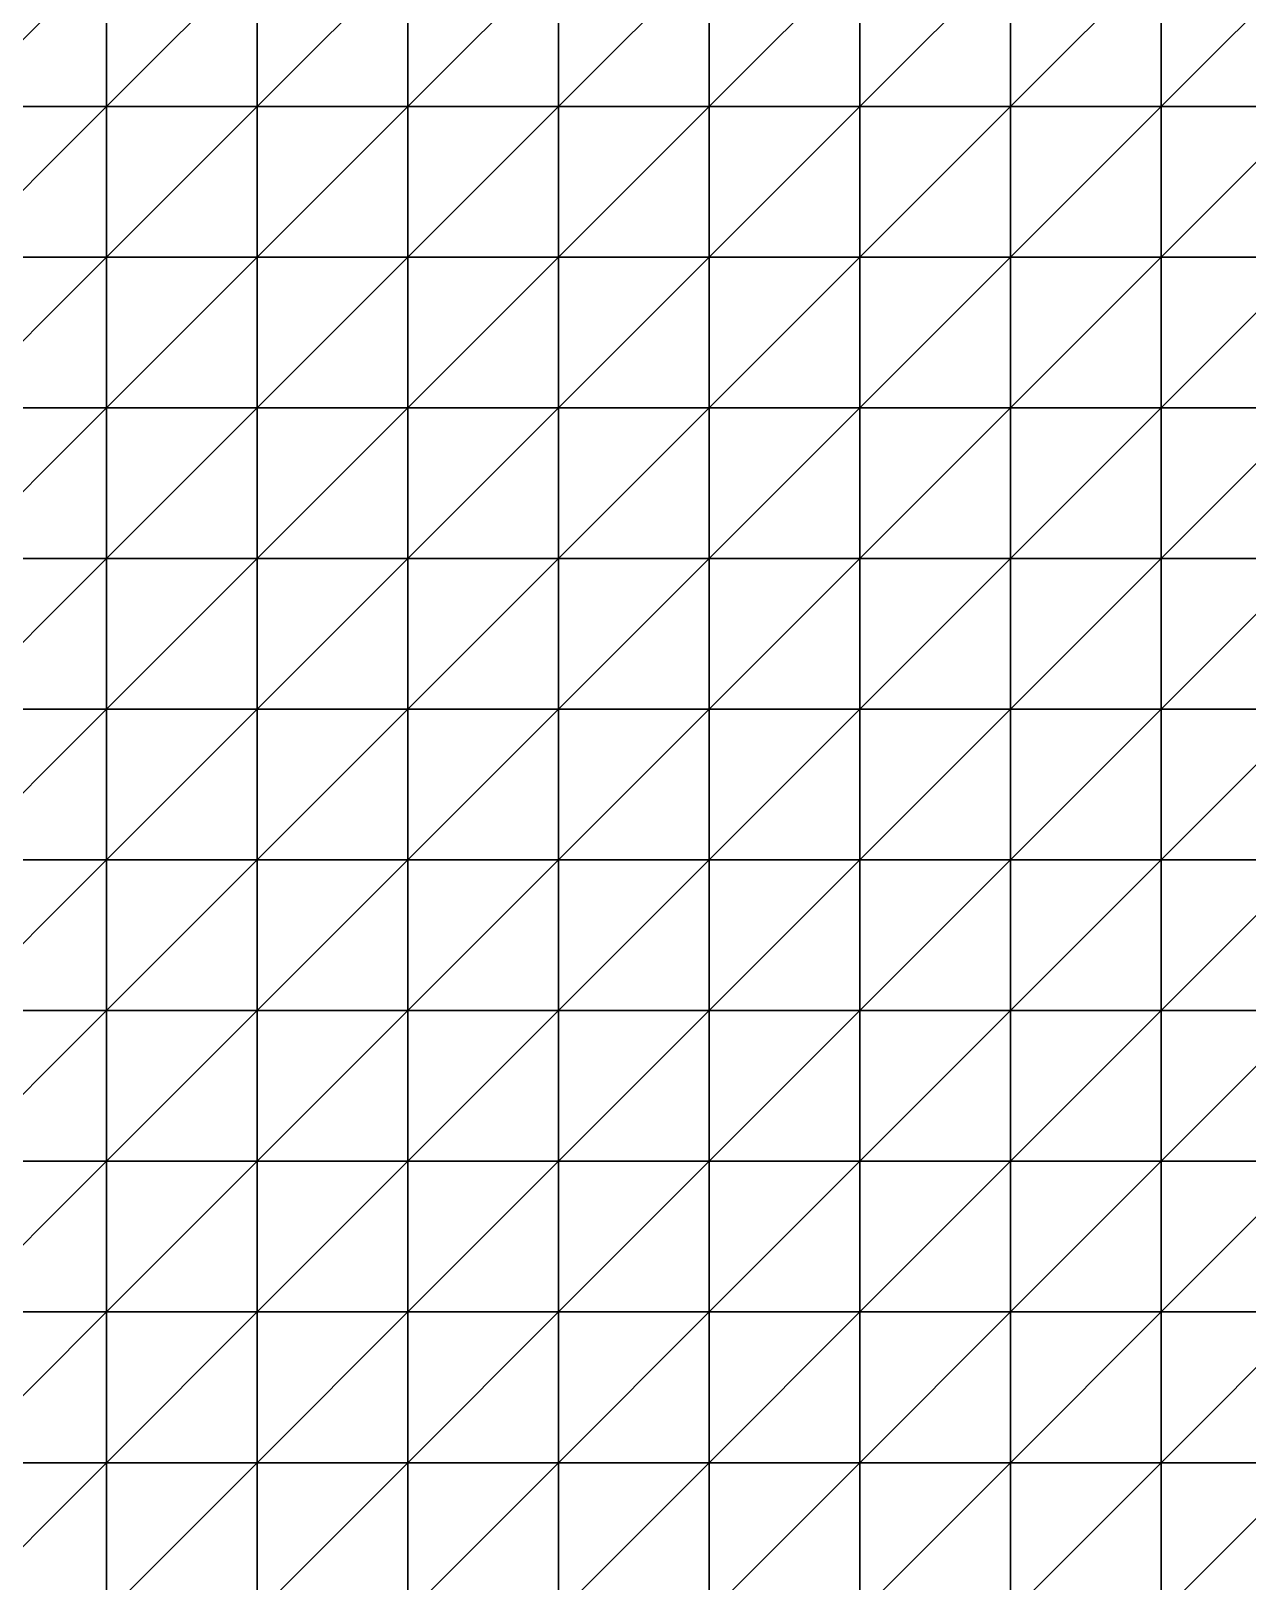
# Model space of a CAD drawing. Extents: x 292020 to 295740, y 4557680 to 4560040.
# Drawn here: x 294390 to 294551.5, y 4559264.2 to 4559470 of the extents above; entities that cross this region are included whole.
import ezdxf

# ---------------------------------------------------------------- set-up
doc = ezdxf.new("R2010")
doc.units = 0
doc.layers.add('RUN201_4_-_RUN201_NODOMAIN5_20X', color=7, linetype='CONTINUOUS')

msp = doc.modelspace()

# ---------------------------------------------------------------- linework, layer by layer
at = {"layer": 'RUN201_4_-_RUN201_NODOMAIN5_20X'}
for points in [[(294380, 4559480, 1800), (294380, 4559460, 1800), (294400, 4559480, 1800)], [(294400, 4559480, 1800), (294380, 4559460, 1800), (294400, 4559460, 1800)], [(294400, 4559480, 1900), (294380, 4559460, 1900), (294380, 4559480, 1900)], [(294400, 4559460, 1900), (294380, 4559460, 1900), (294400, 4559480, 1900)], [(294400, 4559480, 1800), (294400, 4559460, 1800), (294420, 4559480, 1800)], [(294420, 4559480, 1800), (294400, 4559460, 1800), (294420, 4559460, 1800)], [(294420, 4559480, 1900), (294400, 4559460, 1900), (294400, 4559480, 1900)], [(294420, 4559460, 1900), (294400, 4559460, 1900), (294420, 4559480, 1900)], [(294420, 4559480, 1800), (294420, 4559460, 1800), (294440, 4559480, 1800)], [(294440, 4559480, 1800), (294420, 4559460, 1800), (294440, 4559460, 1800)], [(294440, 4559480, 1900), (294420, 4559460, 1900), (294420, 4559480, 1900)], [(294440, 4559460, 1900), (294420, 4559460, 1900), (294440, 4559480, 1900)], [(294440, 4559480, 1800), (294440, 4559460, 1800), (294460, 4559480, 1800)], [(294460, 4559480, 1800), (294440, 4559460, 1800), (294460, 4559460, 1800)], [(294460, 4559480, 1900), (294440, 4559460, 1900), (294440, 4559480, 1900)], [(294460, 4559460, 1900), (294440, 4559460, 1900), (294460, 4559480, 1900)], [(294460, 4559480, 1780), (294460, 4559460, 1780), (294480, 4559480, 1780)], [(294480, 4559480, 1780), (294460, 4559460, 1780), (294480, 4559460, 1780)], [(294460, 4559480, 1780), (294460, 4559460, 1800), (294460, 4559460, 1780)], [(294460, 4559480, 1800), (294460, 4559460, 1800), (294460, 4559480, 1780)], [(294480, 4559480, 1900), (294460, 4559460, 1900), (294460, 4559480, 1900)], [(294480, 4559460, 1900), (294460, 4559460, 1900), (294480, 4559480, 1900)], [(294480, 4559480, 1780), (294480, 4559460, 1780), (294500, 4559480, 1780)], [(294500, 4559480, 1780), (294480, 4559460, 1780), (294500, 4559460, 1780)], [(294500, 4559480, 1900), (294480, 4559460, 1900), (294480, 4559480, 1900)], [(294500, 4559460, 1900), (294480, 4559460, 1900), (294500, 4559480, 1900)], [(294500, 4559480, 1780), (294500, 4559460, 1780), (294520, 4559480, 1780)], [(294520, 4559480, 1780), (294500, 4559460, 1780), (294520, 4559460, 1780)], [(294520, 4559480, 1900), (294500, 4559460, 1900), (294500, 4559480, 1900)], [(294520, 4559460, 1900), (294500, 4559460, 1900), (294520, 4559480, 1900)], [(294520, 4559460, 1780), (294520, 4559460, 1800), (294520, 4559480, 1780)], [(294520, 4559480, 1780), (294520, 4559460, 1800), (294520, 4559480, 1800)], [(294520, 4559480, 1800), (294520, 4559460, 1800), (294540, 4559480, 1800)], [(294540, 4559480, 1800), (294520, 4559460, 1800), (294540, 4559460, 1800)], [(294540, 4559480, 1900), (294520, 4559460, 1900), (294520, 4559480, 1900)], [(294540, 4559460, 1900), (294520, 4559460, 1900), (294540, 4559480, 1900)], [(294540, 4559480, 1800), (294540, 4559460, 1800), (294560, 4559480, 1800)], [(294560, 4559480, 1800), (294540, 4559460, 1800), (294560, 4559460, 1800)], [(294560, 4559480, 1900), (294540, 4559460, 1900), (294540, 4559480, 1900)], [(294560, 4559460, 1900), (294540, 4559460, 1900), (294560, 4559480, 1900)], [(294380, 4559460, 1800), (294380, 4559460, 1820), (294400, 4559460, 1800)], [(294400, 4559460, 1800), (294380, 4559460, 1820), (294400, 4559460, 1820)], [(294380, 4559460, 1820), (294380, 4559440, 1820), (294400, 4559460, 1820)], [(294400, 4559460, 1820), (294380, 4559440, 1820), (294400, 4559440, 1820)], [(294400, 4559460, 1900), (294380, 4559440, 1900), (294380, 4559460, 1900)], [(294400, 4559440, 1900), (294380, 4559440, 1900), (294400, 4559460, 1900)], [(294400, 4559460, 1800), (294400, 4559460, 1820), (294420, 4559460, 1800)], [(294420, 4559460, 1800), (294400, 4559460, 1820), (294420, 4559460, 1820)], [(294400, 4559460, 1820), (294400, 4559440, 1820), (294420, 4559460, 1820)], [(294420, 4559460, 1820), (294400, 4559440, 1820), (294420, 4559440, 1820)], [(294420, 4559460, 1900), (294400, 4559440, 1900), (294400, 4559460, 1900)], [(294420, 4559440, 1900), (294400, 4559440, 1900), (294420, 4559460, 1900)], [(294420, 4559460, 1800), (294420, 4559440, 1800), (294440, 4559460, 1800)], [(294440, 4559460, 1800), (294420, 4559440, 1800), (294440, 4559440, 1800)], [(294420, 4559460, 1800), (294420, 4559440, 1820), (294420, 4559440, 1800)], [(294420, 4559460, 1820), (294420, 4559440, 1820), (294420, 4559460, 1800)], [(294440, 4559460, 1900), (294420, 4559440, 1900), (294420, 4559460, 1900)], [(294440, 4559440, 1900), (294420, 4559440, 1900), (294440, 4559460, 1900)], [(294440, 4559460, 1800), (294440, 4559440, 1800), (294460, 4559460, 1800)], [(294460, 4559460, 1800), (294440, 4559440, 1800), (294460, 4559440, 1800)], [(294460, 4559460, 1900), (294440, 4559440, 1900), (294440, 4559460, 1900)], [(294460, 4559440, 1900), (294440, 4559440, 1900), (294460, 4559460, 1900)], [(294460, 4559460, 1780), (294460, 4559460, 1800), (294480, 4559460, 1780)], [(294480, 4559460, 1780), (294460, 4559460, 1800), (294480, 4559460, 1800)], [(294460, 4559460, 1800), (294460, 4559440, 1800), (294480, 4559460, 1800)], [(294480, 4559460, 1800), (294460, 4559440, 1800), (294480, 4559440, 1800)], [(294480, 4559460, 1900), (294460, 4559440, 1900), (294460, 4559460, 1900)], [(294480, 4559440, 1900), (294460, 4559440, 1900), (294480, 4559460, 1900)], [(294480, 4559460, 1780), (294480, 4559460, 1800), (294500, 4559460, 1780)], [(294500, 4559460, 1780), (294480, 4559460, 1800), (294500, 4559460, 1800)], [(294480, 4559460, 1800), (294480, 4559440, 1800), (294500, 4559460, 1800)], [(294500, 4559460, 1800), (294480, 4559440, 1800), (294500, 4559440, 1800)], [(294500, 4559460, 1900), (294480, 4559440, 1900), (294480, 4559460, 1900)], [(294500, 4559440, 1900), (294480, 4559440, 1900), (294500, 4559460, 1900)], [(294500, 4559460, 1780), (294500, 4559460, 1800), (294520, 4559460, 1780)], [(294520, 4559460, 1780), (294500, 4559460, 1800), (294520, 4559460, 1800)], [(294500, 4559460, 1800), (294500, 4559440, 1800), (294520, 4559460, 1800)], [(294520, 4559460, 1800), (294500, 4559440, 1800), (294520, 4559440, 1800)], [(294520, 4559460, 1900), (294500, 4559440, 1900), (294500, 4559460, 1900)], [(294520, 4559440, 1900), (294500, 4559440, 1900), (294520, 4559460, 1900)], [(294520, 4559460, 1800), (294520, 4559440, 1800), (294540, 4559460, 1800)], [(294540, 4559460, 1800), (294520, 4559440, 1800), (294540, 4559440, 1800)], [(294540, 4559460, 1900), (294520, 4559440, 1900), (294520, 4559460, 1900)], [(294540, 4559440, 1900), (294520, 4559440, 1900), (294540, 4559460, 1900)], [(294540, 4559460, 1800), (294540, 4559440, 1800), (294560, 4559460, 1800)], [(294560, 4559460, 1800), (294540, 4559440, 1800), (294560, 4559440, 1800)], [(294560, 4559460, 1900), (294540, 4559440, 1900), (294540, 4559460, 1900)], [(294560, 4559440, 1900), (294540, 4559440, 1900), (294560, 4559460, 1900)], [(294380, 4559440, 1820), (294380, 4559420, 1820), (294400, 4559440, 1820)], [(294400, 4559440, 1820), (294380, 4559420, 1820), (294400, 4559420, 1820)], [(294400, 4559440, 1900), (294380, 4559420, 1900), (294380, 4559440, 1900)], [(294400, 4559420, 1900), (294380, 4559420, 1900), (294400, 4559440, 1900)], [(294400, 4559440, 1820), (294400, 4559420, 1820), (294420, 4559440, 1820)], [(294420, 4559440, 1820), (294400, 4559420, 1820), (294420, 4559420, 1820)], [(294420, 4559440, 1900), (294400, 4559420, 1900), (294400, 4559440, 1900)], [(294420, 4559420, 1900), (294400, 4559420, 1900), (294420, 4559440, 1900)], [(294420, 4559440, 1800), (294420, 4559420, 1800), (294440, 4559440, 1800)], [(294440, 4559440, 1800), (294420, 4559420, 1800), (294440, 4559420, 1800)], [(294420, 4559440, 1800), (294420, 4559420, 1820), (294420, 4559420, 1800)], [(294420, 4559440, 1820), (294420, 4559420, 1820), (294420, 4559440, 1800)], [(294440, 4559440, 1900), (294420, 4559420, 1900), (294420, 4559440, 1900)], [(294440, 4559420, 1900), (294420, 4559420, 1900), (294440, 4559440, 1900)], [(294440, 4559440, 1800), (294440, 4559420, 1800), (294460, 4559440, 1800)], [(294460, 4559440, 1800), (294440, 4559420, 1800), (294460, 4559420, 1800)], [(294460, 4559440, 1900), (294440, 4559420, 1900), (294440, 4559440, 1900)], [(294460, 4559420, 1900), (294440, 4559420, 1900), (294460, 4559440, 1900)], [(294460, 4559440, 1800), (294460, 4559420, 1800), (294480, 4559440, 1800)], [(294480, 4559440, 1800), (294460, 4559420, 1800), (294480, 4559420, 1800)], [(294480, 4559440, 1900), (294460, 4559420, 1900), (294460, 4559440, 1900)], [(294480, 4559420, 1900), (294460, 4559420, 1900), (294480, 4559440, 1900)], [(294480, 4559440, 1800), (294480, 4559420, 1800), (294500, 4559440, 1800)], [(294500, 4559440, 1800), (294480, 4559420, 1800), (294500, 4559420, 1800)], [(294500, 4559440, 1920), (294480, 4559420, 1920), (294480, 4559440, 1920)], [(294500, 4559420, 1920), (294480, 4559420, 1920), (294500, 4559440, 1920)], [(294500, 4559440, 1900), (294480, 4559440, 1920), (294480, 4559440, 1900)], [(294500, 4559440, 1920), (294480, 4559440, 1920), (294500, 4559440, 1900)], [(294480, 4559440, 1900), (294480, 4559420, 1920), (294480, 4559420, 1900)], [(294480, 4559440, 1920), (294480, 4559420, 1920), (294480, 4559440, 1900)], [(294500, 4559440, 1800), (294500, 4559420, 1800), (294520, 4559440, 1800)], [(294520, 4559440, 1800), (294500, 4559420, 1800), (294520, 4559420, 1800)], [(294520, 4559440, 1920), (294500, 4559420, 1920), (294500, 4559440, 1920)], [(294520, 4559420, 1920), (294500, 4559420, 1920), (294520, 4559440, 1920)], [(294520, 4559440, 1900), (294500, 4559440, 1920), (294500, 4559440, 1900)], [(294520, 4559440, 1920), (294500, 4559440, 1920), (294520, 4559440, 1900)], [(294520, 4559440, 1800), (294520, 4559420, 1800), (294540, 4559440, 1800)], [(294540, 4559440, 1800), (294520, 4559420, 1800), (294540, 4559420, 1800)], [(294540, 4559440, 1920), (294520, 4559420, 1920), (294520, 4559440, 1920)], [(294540, 4559420, 1920), (294520, 4559420, 1920), (294540, 4559440, 1920)], [(294540, 4559440, 1900), (294520, 4559440, 1920), (294520, 4559440, 1900)], [(294540, 4559440, 1920), (294520, 4559440, 1920), (294540, 4559440, 1900)], [(294540, 4559440, 1800), (294540, 4559420, 1800), (294560, 4559440, 1800)], [(294560, 4559440, 1800), (294540, 4559420, 1800), (294560, 4559420, 1800)], [(294560, 4559440, 1920), (294540, 4559420, 1920), (294540, 4559440, 1920)], [(294560, 4559420, 1920), (294540, 4559420, 1920), (294560, 4559440, 1920)], [(294560, 4559440, 1900), (294540, 4559440, 1920), (294540, 4559440, 1900)], [(294560, 4559440, 1920), (294540, 4559440, 1920), (294560, 4559440, 1900)], [(294380, 4559420, 1820), (294380, 4559400, 1820), (294400, 4559420, 1820)], [(294400, 4559420, 1820), (294380, 4559400, 1820), (294400, 4559400, 1820)], [(294400, 4559420, 1900), (294380, 4559400, 1900), (294380, 4559420, 1900)], [(294400, 4559400, 1900), (294380, 4559400, 1900), (294400, 4559420, 1900)], [(294400, 4559420, 1820), (294400, 4559400, 1820), (294420, 4559420, 1820)], [(294420, 4559420, 1820), (294400, 4559400, 1820), (294420, 4559400, 1820)], [(294420, 4559420, 1900), (294400, 4559400, 1900), (294400, 4559420, 1900)], [(294420, 4559400, 1900), (294400, 4559400, 1900), (294420, 4559420, 1900)], [(294420, 4559420, 1800), (294420, 4559420, 1820), (294440, 4559420, 1800)], [(294440, 4559420, 1800), (294420, 4559420, 1820), (294440, 4559420, 1820)], [(294420, 4559420, 1820), (294420, 4559400, 1820), (294440, 4559420, 1820)], [(294440, 4559420, 1820), (294420, 4559400, 1820), (294440, 4559400, 1820)], [(294440, 4559420, 1900), (294420, 4559400, 1900), (294420, 4559420, 1900)], [(294440, 4559400, 1900), (294420, 4559400, 1900), (294440, 4559420, 1900)], [(294440, 4559420, 1800), (294440, 4559420, 1820), (294460, 4559420, 1800)], [(294460, 4559420, 1800), (294440, 4559420, 1820), (294460, 4559420, 1820)], [(294440, 4559420, 1820), (294440, 4559400, 1820), (294460, 4559420, 1820)], [(294460, 4559420, 1820), (294440, 4559400, 1820), (294460, 4559400, 1820)], [(294460, 4559420, 1900), (294440, 4559400, 1900), (294440, 4559420, 1900)], [(294460, 4559400, 1900), (294440, 4559400, 1900), (294460, 4559420, 1900)], [(294460, 4559420, 1800), (294460, 4559420, 1820), (294480, 4559420, 1800)], [(294480, 4559420, 1800), (294460, 4559420, 1820), (294480, 4559420, 1820)], [(294460, 4559420, 1820), (294460, 4559400, 1820), (294480, 4559420, 1820)], [(294480, 4559420, 1820), (294460, 4559400, 1820), (294480, 4559400, 1820)], [(294480, 4559420, 1920), (294460, 4559400, 1920), (294460, 4559420, 1920)], [(294480, 4559400, 1920), (294460, 4559400, 1920), (294480, 4559420, 1920)], [(294480, 4559420, 1900), (294460, 4559420, 1920), (294460, 4559420, 1900)], [(294480, 4559420, 1920), (294460, 4559420, 1920), (294480, 4559420, 1900)], [(294460, 4559420, 1900), (294460, 4559400, 1920), (294460, 4559400, 1900)], [(294460, 4559420, 1920), (294460, 4559400, 1920), (294460, 4559420, 1900)], [(294480, 4559420, 1800), (294480, 4559420, 1820), (294500, 4559420, 1800)], [(294500, 4559420, 1800), (294480, 4559420, 1820), (294500, 4559420, 1820)], [(294480, 4559420, 1820), (294480, 4559400, 1820), (294500, 4559420, 1820)], [(294500, 4559420, 1820), (294480, 4559400, 1820), (294500, 4559400, 1820)], [(294500, 4559420, 1920), (294480, 4559400, 1920), (294480, 4559420, 1920)], [(294500, 4559400, 1920), (294480, 4559400, 1920), (294500, 4559420, 1920)], [(294500, 4559420, 1800), (294500, 4559420, 1820), (294520, 4559420, 1800)], [(294520, 4559420, 1800), (294500, 4559420, 1820), (294520, 4559420, 1820)], [(294500, 4559420, 1820), (294500, 4559400, 1820), (294520, 4559420, 1820)], [(294520, 4559420, 1820), (294500, 4559400, 1820), (294520, 4559400, 1820)], [(294520, 4559420, 1920), (294500, 4559400, 1920), (294500, 4559420, 1920)], [(294520, 4559400, 1920), (294500, 4559400, 1920), (294520, 4559420, 1920)], [(294520, 4559420, 1800), (294520, 4559420, 1820), (294540, 4559420, 1800)], [(294540, 4559420, 1800), (294520, 4559420, 1820), (294540, 4559420, 1820)], [(294520, 4559420, 1820), (294520, 4559400, 1820), (294540, 4559420, 1820)], [(294540, 4559420, 1820), (294520, 4559400, 1820), (294540, 4559400, 1820)], [(294540, 4559420, 1920), (294520, 4559400, 1920), (294520, 4559420, 1920)], [(294540, 4559400, 1920), (294520, 4559400, 1920), (294540, 4559420, 1920)], [(294540, 4559420, 1800), (294540, 4559420, 1820), (294560, 4559420, 1800)], [(294560, 4559420, 1800), (294540, 4559420, 1820), (294560, 4559420, 1820)], [(294540, 4559420, 1820), (294540, 4559400, 1820), (294560, 4559420, 1820)], [(294560, 4559420, 1820), (294540, 4559400, 1820), (294560, 4559400, 1820)], [(294560, 4559420, 1920), (294540, 4559400, 1920), (294540, 4559420, 1920)], [(294560, 4559400, 1920), (294540, 4559400, 1920), (294560, 4559420, 1920)], [(294380, 4559400, 1820), (294380, 4559380, 1820), (294400, 4559400, 1820)], [(294400, 4559400, 1820), (294380, 4559380, 1820), (294400, 4559380, 1820)], [(294400, 4559400, 1900), (294380, 4559380, 1900), (294380, 4559400, 1900)], [(294400, 4559380, 1900), (294380, 4559380, 1900), (294400, 4559400, 1900)], [(294400, 4559400, 1820), (294400, 4559380, 1820), (294420, 4559400, 1820)], [(294420, 4559400, 1820), (294400, 4559380, 1820), (294420, 4559380, 1820)], [(294420, 4559400, 1900), (294400, 4559380, 1900), (294400, 4559400, 1900)], [(294420, 4559380, 1900), (294400, 4559380, 1900), (294420, 4559400, 1900)], [(294420, 4559400, 1820), (294420, 4559380, 1820), (294440, 4559400, 1820)], [(294440, 4559400, 1820), (294420, 4559380, 1820), (294440, 4559380, 1820)], [(294440, 4559400, 1900), (294420, 4559380, 1900), (294420, 4559400, 1900)], [(294440, 4559380, 1900), (294420, 4559380, 1900), (294440, 4559400, 1900)], [(294440, 4559400, 1820), (294440, 4559380, 1820), (294460, 4559400, 1820)], [(294460, 4559400, 1820), (294440, 4559380, 1820), (294460, 4559380, 1820)], [(294460, 4559400, 1920), (294440, 4559380, 1920), (294440, 4559400, 1920)], [(294460, 4559380, 1920), (294440, 4559380, 1920), (294460, 4559400, 1920)], [(294460, 4559400, 1900), (294440, 4559400, 1920), (294440, 4559400, 1900)], [(294460, 4559400, 1920), (294440, 4559400, 1920), (294460, 4559400, 1900)], [(294440, 4559400, 1900), (294440, 4559380, 1920), (294440, 4559380, 1900)], [(294440, 4559400, 1920), (294440, 4559380, 1920), (294440, 4559400, 1900)], [(294460, 4559400, 1820), (294460, 4559380, 1820), (294480, 4559400, 1820)], [(294480, 4559400, 1820), (294460, 4559380, 1820), (294480, 4559380, 1820)], [(294480, 4559400, 1920), (294460, 4559380, 1920), (294460, 4559400, 1920)], [(294480, 4559380, 1920), (294460, 4559380, 1920), (294480, 4559400, 1920)], [(294480, 4559400, 1820), (294480, 4559380, 1820), (294500, 4559400, 1820)], [(294500, 4559400, 1820), (294480, 4559380, 1820), (294500, 4559380, 1820)], [(294500, 4559400, 1920), (294480, 4559380, 1920), (294480, 4559400, 1920)], [(294500, 4559380, 1920), (294480, 4559380, 1920), (294500, 4559400, 1920)], [(294500, 4559400, 1820), (294500, 4559380, 1820), (294520, 4559400, 1820)], [(294520, 4559400, 1820), (294500, 4559380, 1820), (294520, 4559380, 1820)], [(294520, 4559400, 1920), (294500, 4559380, 1920), (294500, 4559400, 1920)], [(294520, 4559380, 1920), (294500, 4559380, 1920), (294520, 4559400, 1920)], [(294520, 4559400, 1820), (294520, 4559380, 1820), (294540, 4559400, 1820)], [(294540, 4559400, 1820), (294520, 4559380, 1820), (294540, 4559380, 1820)], [(294540, 4559400, 1920), (294520, 4559380, 1920), (294520, 4559400, 1920)], [(294540, 4559380, 1920), (294520, 4559380, 1920), (294540, 4559400, 1920)], [(294540, 4559400, 1820), (294540, 4559380, 1820), (294560, 4559400, 1820)], [(294560, 4559400, 1820), (294540, 4559380, 1820), (294560, 4559380, 1820)], [(294560, 4559400, 1920), (294540, 4559380, 1920), (294540, 4559400, 1920)], [(294560, 4559380, 1920), (294540, 4559380, 1920), (294560, 4559400, 1920)], [(294380, 4559380, 1820), (294380, 4559360, 1820), (294400, 4559380, 1820)], [(294400, 4559380, 1820), (294380, 4559360, 1820), (294400, 4559360, 1820)], [(294400, 4559380, 1900), (294380, 4559360, 1900), (294380, 4559380, 1900)], [(294400, 4559360, 1900), (294380, 4559360, 1900), (294400, 4559380, 1900)], [(294400, 4559380, 1820), (294400, 4559360, 1820), (294420, 4559380, 1820)], [(294420, 4559380, 1820), (294400, 4559360, 1820), (294420, 4559360, 1820)], [(294420, 4559380, 1900), (294400, 4559360, 1900), (294400, 4559380, 1900)], [(294420, 4559360, 1900), (294400, 4559360, 1900), (294420, 4559380, 1900)], [(294420, 4559380, 1820), (294420, 4559360, 1820), (294440, 4559380, 1820)], [(294440, 4559380, 1820), (294420, 4559360, 1820), (294440, 4559360, 1820)], [(294440, 4559380, 1900), (294420, 4559360, 1900), (294420, 4559380, 1900)], [(294440, 4559360, 1900), (294420, 4559360, 1900), (294440, 4559380, 1900)], [(294440, 4559380, 1820), (294440, 4559360, 1820), (294460, 4559380, 1820)], [(294460, 4559380, 1820), (294440, 4559360, 1820), (294460, 4559360, 1820)], [(294460, 4559380, 1920), (294440, 4559360, 1920), (294440, 4559380, 1920)], [(294460, 4559360, 1920), (294440, 4559360, 1920), (294460, 4559380, 1920)], [(294440, 4559380, 1900), (294440, 4559360, 1920), (294440, 4559360, 1900)], [(294440, 4559380, 1920), (294440, 4559360, 1920), (294440, 4559380, 1900)], [(294460, 4559380, 1820), (294460, 4559360, 1820), (294480, 4559380, 1820)], [(294480, 4559380, 1820), (294460, 4559360, 1820), (294480, 4559360, 1820)], [(294480, 4559380, 1920), (294460, 4559360, 1920), (294460, 4559380, 1920)], [(294480, 4559360, 1920), (294460, 4559360, 1920), (294480, 4559380, 1920)], [(294480, 4559380, 1820), (294480, 4559360, 1820), (294500, 4559380, 1820)], [(294500, 4559380, 1820), (294480, 4559360, 1820), (294500, 4559360, 1820)], [(294500, 4559380, 1920), (294480, 4559360, 1920), (294480, 4559380, 1920)], [(294500, 4559360, 1920), (294480, 4559360, 1920), (294500, 4559380, 1920)], [(294500, 4559380, 1820), (294500, 4559360, 1820), (294520, 4559380, 1820)], [(294520, 4559380, 1820), (294500, 4559360, 1820), (294520, 4559360, 1820)], [(294520, 4559380, 1920), (294500, 4559360, 1920), (294500, 4559380, 1920)], [(294520, 4559360, 1920), (294500, 4559360, 1920), (294520, 4559380, 1920)], [(294520, 4559380, 1820), (294520, 4559360, 1820), (294540, 4559380, 1820)], [(294540, 4559380, 1820), (294520, 4559360, 1820), (294540, 4559360, 1820)], [(294540, 4559380, 1940), (294520, 4559360, 1940), (294520, 4559380, 1940)], [(294540, 4559360, 1940), (294520, 4559360, 1940), (294540, 4559380, 1940)], [(294540, 4559380, 1920), (294520, 4559380, 1940), (294520, 4559380, 1920)], [(294540, 4559380, 1940), (294520, 4559380, 1940), (294540, 4559380, 1920)], [(294520, 4559380, 1920), (294520, 4559360, 1940), (294520, 4559360, 1920)], [(294520, 4559380, 1940), (294520, 4559360, 1940), (294520, 4559380, 1920)], [(294540, 4559380, 1820), (294540, 4559360, 1820), (294560, 4559380, 1820)], [(294560, 4559380, 1820), (294540, 4559360, 1820), (294560, 4559360, 1820)], [(294560, 4559380, 1940), (294540, 4559360, 1940), (294540, 4559380, 1940)], [(294560, 4559360, 1940), (294540, 4559360, 1940), (294560, 4559380, 1940)], [(294560, 4559380, 1920), (294540, 4559380, 1940), (294540, 4559380, 1920)], [(294560, 4559380, 1940), (294540, 4559380, 1940), (294560, 4559380, 1920)], [(294380, 4559360, 1820), (294380, 4559340, 1820), (294400, 4559360, 1820)], [(294400, 4559360, 1820), (294380, 4559340, 1820), (294400, 4559340, 1820)], [(294400, 4559360, 1900), (294380, 4559340, 1900), (294380, 4559360, 1900)], [(294400, 4559340, 1900), (294380, 4559340, 1900), (294400, 4559360, 1900)], [(294400, 4559340, 1820), (294400, 4559340, 1840), (294400, 4559360, 1820)], [(294400, 4559360, 1820), (294400, 4559340, 1840), (294400, 4559360, 1840)], [(294400, 4559360, 1820), (294400, 4559360, 1840), (294420, 4559360, 1820)], [(294420, 4559360, 1820), (294400, 4559360, 1840), (294420, 4559360, 1840)], [(294400, 4559360, 1840), (294400, 4559340, 1840), (294420, 4559360, 1840)], [(294420, 4559360, 1840), (294400, 4559340, 1840), (294420, 4559340, 1840)], [(294420, 4559360, 1900), (294400, 4559340, 1900), (294400, 4559360, 1900)], [(294420, 4559340, 1900), (294400, 4559340, 1900), (294420, 4559360, 1900)], [(294420, 4559360, 1820), (294420, 4559360, 1840), (294440, 4559360, 1820)], [(294440, 4559360, 1820), (294420, 4559360, 1840), (294440, 4559360, 1840)], [(294420, 4559360, 1840), (294420, 4559340, 1840), (294440, 4559360, 1840)], [(294440, 4559360, 1840), (294420, 4559340, 1840), (294440, 4559340, 1840)], [(294440, 4559360, 1900), (294420, 4559340, 1900), (294420, 4559360, 1900)], [(294440, 4559340, 1900), (294420, 4559340, 1900), (294440, 4559360, 1900)], [(294440, 4559360, 1820), (294440, 4559360, 1840), (294460, 4559360, 1820)], [(294460, 4559360, 1820), (294440, 4559360, 1840), (294460, 4559360, 1840)], [(294440, 4559360, 1840), (294440, 4559340, 1840), (294460, 4559360, 1840)], [(294460, 4559360, 1840), (294440, 4559340, 1840), (294460, 4559340, 1840)], [(294460, 4559360, 1920), (294440, 4559340, 1920), (294440, 4559360, 1920)], [(294460, 4559340, 1920), (294440, 4559340, 1920), (294460, 4559360, 1920)], [(294440, 4559360, 1900), (294440, 4559340, 1920), (294440, 4559340, 1900)], [(294440, 4559360, 1920), (294440, 4559340, 1920), (294440, 4559360, 1900)], [(294460, 4559360, 1820), (294460, 4559360, 1840), (294480, 4559360, 1820)], [(294480, 4559360, 1820), (294460, 4559360, 1840), (294480, 4559360, 1840)], [(294460, 4559360, 1840), (294460, 4559340, 1840), (294480, 4559360, 1840)], [(294480, 4559360, 1840), (294460, 4559340, 1840), (294480, 4559340, 1840)], [(294480, 4559360, 1920), (294460, 4559340, 1920), (294460, 4559360, 1920)], [(294480, 4559340, 1920), (294460, 4559340, 1920), (294480, 4559360, 1920)], [(294480, 4559360, 1820), (294480, 4559360, 1840), (294500, 4559360, 1820)], [(294500, 4559360, 1820), (294480, 4559360, 1840), (294500, 4559360, 1840)], [(294480, 4559360, 1840), (294480, 4559340, 1840), (294500, 4559360, 1840)], [(294500, 4559360, 1840), (294480, 4559340, 1840), (294500, 4559340, 1840)], [(294500, 4559360, 1920), (294480, 4559340, 1920), (294480, 4559360, 1920)], [(294500, 4559340, 1920), (294480, 4559340, 1920), (294500, 4559360, 1920)], [(294500, 4559360, 1820), (294500, 4559340, 1820), (294520, 4559360, 1820)], [(294520, 4559360, 1820), (294500, 4559340, 1820), (294520, 4559340, 1820)], [(294500, 4559360, 1820), (294500, 4559340, 1840), (294500, 4559340, 1820)], [(294500, 4559360, 1840), (294500, 4559340, 1840), (294500, 4559360, 1820)], [(294520, 4559360, 1920), (294500, 4559340, 1920), (294500, 4559360, 1920)], [(294520, 4559340, 1920), (294500, 4559340, 1920), (294520, 4559360, 1920)], [(294520, 4559360, 1820), (294520, 4559340, 1820), (294540, 4559360, 1820)], [(294540, 4559360, 1820), (294520, 4559340, 1820), (294540, 4559340, 1820)], [(294540, 4559360, 1940), (294520, 4559340, 1940), (294520, 4559360, 1940)], [(294540, 4559340, 1940), (294520, 4559340, 1940), (294540, 4559360, 1940)], [(294520, 4559360, 1920), (294520, 4559340, 1940), (294520, 4559340, 1920)], [(294520, 4559360, 1940), (294520, 4559340, 1940), (294520, 4559360, 1920)], [(294540, 4559360, 1820), (294540, 4559340, 1820), (294560, 4559360, 1820)], [(294560, 4559360, 1820), (294540, 4559340, 1820), (294560, 4559340, 1820)], [(294560, 4559360, 1940), (294540, 4559340, 1940), (294540, 4559360, 1940)], [(294560, 4559340, 1940), (294540, 4559340, 1940), (294560, 4559360, 1940)], [(294380, 4559340, 1820), (294380, 4559340, 1840), (294400, 4559340, 1820)], [(294400, 4559340, 1820), (294380, 4559340, 1840), (294400, 4559340, 1840)], [(294380, 4559340, 1840), (294380, 4559320, 1840), (294400, 4559340, 1840)], [(294400, 4559340, 1840), (294380, 4559320, 1840), (294400, 4559320, 1840)], [(294400, 4559340, 1900), (294380, 4559320, 1900), (294380, 4559340, 1900)], [(294400, 4559320, 1900), (294380, 4559320, 1900), (294400, 4559340, 1900)], [(294400, 4559320, 1840), (294400, 4559320, 1860), (294400, 4559340, 1840)], [(294400, 4559340, 1840), (294400, 4559320, 1860), (294400, 4559340, 1860)], [(294400, 4559340, 1840), (294400, 4559340, 1860), (294420, 4559340, 1840)], [(294420, 4559340, 1840), (294400, 4559340, 1860), (294420, 4559340, 1860)], [(294400, 4559340, 1860), (294400, 4559320, 1860), (294420, 4559340, 1860)], [(294420, 4559340, 1860), (294400, 4559320, 1860), (294420, 4559320, 1860)], [(294420, 4559340, 1900), (294400, 4559320, 1900), (294400, 4559340, 1900)], [(294420, 4559320, 1900), (294400, 4559320, 1900), (294420, 4559340, 1900)], [(294420, 4559340, 1840), (294420, 4559340, 1860), (294440, 4559340, 1840)], [(294440, 4559340, 1840), (294420, 4559340, 1860), (294440, 4559340, 1860)], [(294420, 4559340, 1860), (294420, 4559320, 1860), (294440, 4559340, 1860)], [(294440, 4559340, 1860), (294420, 4559320, 1860), (294440, 4559320, 1860)], [(294440, 4559340, 1920), (294420, 4559320, 1920), (294420, 4559340, 1920)], [(294440, 4559320, 1920), (294420, 4559320, 1920), (294440, 4559340, 1920)], [(294440, 4559340, 1900), (294420, 4559340, 1920), (294420, 4559340, 1900)], [(294440, 4559340, 1920), (294420, 4559340, 1920), (294440, 4559340, 1900)], [(294420, 4559340, 1900), (294420, 4559320, 1920), (294420, 4559320, 1900)], [(294420, 4559340, 1920), (294420, 4559320, 1920), (294420, 4559340, 1900)], [(294440, 4559340, 1840), (294440, 4559340, 1860), (294460, 4559340, 1840)], [(294460, 4559340, 1840), (294440, 4559340, 1860), (294460, 4559340, 1860)], [(294440, 4559340, 1860), (294440, 4559320, 1860), (294460, 4559340, 1860)], [(294460, 4559340, 1860), (294440, 4559320, 1860), (294460, 4559320, 1860)], [(294460, 4559340, 1920), (294440, 4559320, 1920), (294440, 4559340, 1920)], [(294460, 4559320, 1920), (294440, 4559320, 1920), (294460, 4559340, 1920)], [(294460, 4559340, 1840), (294460, 4559320, 1840), (294480, 4559340, 1840)], [(294480, 4559340, 1840), (294460, 4559320, 1840), (294480, 4559320, 1840)], [(294460, 4559340, 1840), (294460, 4559320, 1860), (294460, 4559320, 1840)], [(294460, 4559340, 1860), (294460, 4559320, 1860), (294460, 4559340, 1840)], [(294480, 4559340, 1920), (294460, 4559320, 1920), (294460, 4559340, 1920)], [(294480, 4559320, 1920), (294460, 4559320, 1920), (294480, 4559340, 1920)], [(294480, 4559340, 1840), (294480, 4559320, 1840), (294500, 4559340, 1840)], [(294500, 4559340, 1840), (294480, 4559320, 1840), (294500, 4559320, 1840)], [(294500, 4559340, 1920), (294480, 4559320, 1920), (294480, 4559340, 1920)], [(294500, 4559320, 1920), (294480, 4559320, 1920), (294500, 4559340, 1920)], [(294500, 4559340, 1820), (294500, 4559340, 1840), (294520, 4559340, 1820)], [(294520, 4559340, 1820), (294500, 4559340, 1840), (294520, 4559340, 1840)], [(294500, 4559340, 1840), (294500, 4559320, 1840), (294520, 4559340, 1840)], [(294520, 4559340, 1840), (294500, 4559320, 1840), (294520, 4559320, 1840)], [(294520, 4559340, 1920), (294500, 4559320, 1920), (294500, 4559340, 1920)], [(294520, 4559320, 1920), (294500, 4559320, 1920), (294520, 4559340, 1920)], [(294520, 4559340, 1820), (294520, 4559340, 1840), (294540, 4559340, 1820)], [(294540, 4559340, 1820), (294520, 4559340, 1840), (294540, 4559340, 1840)], [(294520, 4559340, 1840), (294520, 4559320, 1840), (294540, 4559340, 1840)], [(294540, 4559340, 1840), (294520, 4559320, 1840), (294540, 4559320, 1840)], [(294540, 4559340, 1940), (294520, 4559320, 1940), (294520, 4559340, 1940)], [(294540, 4559320, 1940), (294520, 4559320, 1940), (294540, 4559340, 1940)], [(294520, 4559340, 1920), (294520, 4559320, 1940), (294520, 4559320, 1920)], [(294520, 4559340, 1940), (294520, 4559320, 1940), (294520, 4559340, 1920)], [(294540, 4559340, 1820), (294540, 4559320, 1820), (294560, 4559340, 1820)], [(294560, 4559340, 1820), (294540, 4559320, 1820), (294560, 4559320, 1820)], [(294540, 4559340, 1820), (294540, 4559320, 1840), (294540, 4559320, 1820)], [(294540, 4559340, 1840), (294540, 4559320, 1840), (294540, 4559340, 1820)], [(294560, 4559340, 1940), (294540, 4559320, 1940), (294540, 4559340, 1940)], [(294560, 4559320, 1940), (294540, 4559320, 1940), (294560, 4559340, 1940)], [(294380, 4559320, 1820), (294380, 4559300, 1820), (294400, 4559320, 1820)], [(294400, 4559320, 1820), (294380, 4559300, 1820), (294400, 4559300, 1820)], [(294400, 4559320, 1820), (294380, 4559320, 1840), (294380, 4559320, 1820)], [(294400, 4559320, 1840), (294380, 4559320, 1840), (294400, 4559320, 1820)], [(294400, 4559320, 1900), (294380, 4559300, 1900), (294380, 4559320, 1900)], [(294400, 4559300, 1900), (294380, 4559300, 1900), (294400, 4559320, 1900)], [(294400, 4559300, 1820), (294400, 4559300, 1840), (294400, 4559320, 1820)], [(294400, 4559320, 1820), (294400, 4559300, 1840), (294400, 4559320, 1840)], [(294400, 4559320, 1840), (294400, 4559300, 1840), (294420, 4559320, 1840)], [(294420, 4559320, 1840), (294400, 4559300, 1840), (294420, 4559300, 1840)], [(294420, 4559320, 1840), (294400, 4559320, 1860), (294400, 4559320, 1840)], [(294420, 4559320, 1860), (294400, 4559320, 1860), (294420, 4559320, 1840)], [(294420, 4559320, 1900), (294400, 4559300, 1900), (294400, 4559320, 1900)], [(294420, 4559300, 1900), (294400, 4559300, 1900), (294420, 4559320, 1900)], [(294420, 4559320, 1840), (294420, 4559300, 1840), (294440, 4559320, 1840)], [(294440, 4559320, 1840), (294420, 4559300, 1840), (294440, 4559300, 1840)], [(294440, 4559320, 1840), (294420, 4559320, 1860), (294420, 4559320, 1840)], [(294440, 4559320, 1860), (294420, 4559320, 1860), (294440, 4559320, 1840)], [(294440, 4559320, 1920), (294420, 4559300, 1920), (294420, 4559320, 1920)], [(294440, 4559300, 1920), (294420, 4559300, 1920), (294440, 4559320, 1920)], [(294420, 4559320, 1900), (294420, 4559300, 1920), (294420, 4559300, 1900)], [(294420, 4559320, 1920), (294420, 4559300, 1920), (294420, 4559320, 1900)], [(294440, 4559320, 1840), (294440, 4559300, 1840), (294460, 4559320, 1840)], [(294460, 4559320, 1840), (294440, 4559300, 1840), (294460, 4559300, 1840)], [(294460, 4559320, 1840), (294440, 4559320, 1860), (294440, 4559320, 1840)], [(294460, 4559320, 1860), (294440, 4559320, 1860), (294460, 4559320, 1840)], [(294460, 4559320, 1920), (294440, 4559300, 1920), (294440, 4559320, 1920)], [(294460, 4559300, 1920), (294440, 4559300, 1920), (294460, 4559320, 1920)], [(294460, 4559320, 1840), (294460, 4559300, 1840), (294480, 4559320, 1840)], [(294480, 4559320, 1840), (294460, 4559300, 1840), (294480, 4559300, 1840)], [(294480, 4559320, 1920), (294460, 4559300, 1920), (294460, 4559320, 1920)], [(294480, 4559300, 1920), (294460, 4559300, 1920), (294480, 4559320, 1920)], [(294480, 4559320, 1840), (294480, 4559300, 1840), (294500, 4559320, 1840)], [(294500, 4559320, 1840), (294480, 4559300, 1840), (294500, 4559300, 1840)], [(294500, 4559320, 1920), (294480, 4559300, 1920), (294480, 4559320, 1920)], [(294500, 4559300, 1920), (294480, 4559300, 1920), (294500, 4559320, 1920)], [(294500, 4559320, 1840), (294500, 4559300, 1840), (294520, 4559320, 1840)], [(294520, 4559320, 1840), (294500, 4559300, 1840), (294520, 4559300, 1840)], [(294520, 4559320, 1920), (294500, 4559300, 1920), (294500, 4559320, 1920)], [(294520, 4559300, 1920), (294500, 4559300, 1920), (294520, 4559320, 1920)], [(294520, 4559320, 1840), (294520, 4559300, 1840), (294540, 4559320, 1840)], [(294540, 4559320, 1840), (294520, 4559300, 1840), (294540, 4559300, 1840)], [(294540, 4559320, 1940), (294520, 4559300, 1940), (294520, 4559320, 1940)], [(294540, 4559300, 1940), (294520, 4559300, 1940), (294540, 4559320, 1940)], [(294520, 4559320, 1920), (294520, 4559300, 1940), (294520, 4559300, 1920)], [(294520, 4559320, 1940), (294520, 4559300, 1940), (294520, 4559320, 1920)], [(294540, 4559320, 1820), (294540, 4559320, 1840), (294560, 4559320, 1820)], [(294560, 4559320, 1820), (294540, 4559320, 1840), (294560, 4559320, 1840)], [(294540, 4559320, 1840), (294540, 4559300, 1840), (294560, 4559320, 1840)], [(294560, 4559320, 1840), (294540, 4559300, 1840), (294560, 4559300, 1840)], [(294560, 4559320, 1940), (294540, 4559300, 1940), (294540, 4559320, 1940)], [(294560, 4559300, 1940), (294540, 4559300, 1940), (294560, 4559320, 1940)], [(294380, 4559300, 1820), (294380, 4559280, 1820), (294400, 4559300, 1820)], [(294400, 4559300, 1820), (294380, 4559280, 1820), (294400, 4559280, 1820)], [(294400, 4559300, 1900), (294380, 4559280, 1900), (294380, 4559300, 1900)], [(294400, 4559280, 1900), (294380, 4559280, 1900), (294400, 4559300, 1900)], [(294400, 4559300, 1820), (294400, 4559280, 1820), (294420, 4559300, 1820)], [(294420, 4559300, 1820), (294400, 4559280, 1820), (294420, 4559280, 1820)], [(294420, 4559300, 1820), (294400, 4559300, 1840), (294400, 4559300, 1820)], [(294420, 4559300, 1840), (294400, 4559300, 1840), (294420, 4559300, 1820)], [(294420, 4559300, 1920), (294400, 4559280, 1920), (294400, 4559300, 1920)], [(294420, 4559280, 1920), (294400, 4559280, 1920), (294420, 4559300, 1920)], [(294420, 4559300, 1900), (294400, 4559300, 1920), (294400, 4559300, 1900)], [(294420, 4559300, 1920), (294400, 4559300, 1920), (294420, 4559300, 1900)], [(294400, 4559300, 1900), (294400, 4559280, 1920), (294400, 4559280, 1900)], [(294400, 4559300, 1920), (294400, 4559280, 1920), (294400, 4559300, 1900)], [(294420, 4559300, 1820), (294420, 4559280, 1820), (294440, 4559300, 1820)], [(294440, 4559300, 1820), (294420, 4559280, 1820), (294440, 4559280, 1820)], [(294440, 4559300, 1820), (294420, 4559300, 1840), (294420, 4559300, 1820)], [(294440, 4559300, 1840), (294420, 4559300, 1840), (294440, 4559300, 1820)], [(294440, 4559300, 1920), (294420, 4559280, 1920), (294420, 4559300, 1920)], [(294440, 4559280, 1920), (294420, 4559280, 1920), (294440, 4559300, 1920)], [(294440, 4559300, 1820), (294440, 4559280, 1820), (294460, 4559300, 1820)], [(294460, 4559300, 1820), (294440, 4559280, 1820), (294460, 4559280, 1820)], [(294460, 4559300, 1820), (294440, 4559300, 1840), (294440, 4559300, 1820)], [(294460, 4559300, 1840), (294440, 4559300, 1840), (294460, 4559300, 1820)], [(294460, 4559300, 1920), (294440, 4559280, 1920), (294440, 4559300, 1920)], [(294460, 4559280, 1920), (294440, 4559280, 1920), (294460, 4559300, 1920)], [(294460, 4559280, 1820), (294460, 4559280, 1840), (294460, 4559300, 1820)], [(294460, 4559300, 1820), (294460, 4559280, 1840), (294460, 4559300, 1840)], [(294460, 4559300, 1840), (294460, 4559280, 1840), (294480, 4559300, 1840)], [(294480, 4559300, 1840), (294460, 4559280, 1840), (294480, 4559280, 1840)], [(294480, 4559300, 1920), (294460, 4559280, 1920), (294460, 4559300, 1920)], [(294480, 4559280, 1920), (294460, 4559280, 1920), (294480, 4559300, 1920)], [(294480, 4559300, 1840), (294480, 4559280, 1840), (294500, 4559300, 1840)], [(294500, 4559300, 1840), (294480, 4559280, 1840), (294500, 4559280, 1840)], [(294500, 4559300, 1920), (294480, 4559280, 1920), (294480, 4559300, 1920)], [(294500, 4559280, 1920), (294480, 4559280, 1920), (294500, 4559300, 1920)], [(294500, 4559300, 1840), (294500, 4559280, 1840), (294520, 4559300, 1840)], [(294520, 4559300, 1840), (294500, 4559280, 1840), (294520, 4559280, 1840)], [(294520, 4559300, 1920), (294500, 4559280, 1920), (294500, 4559300, 1920)], [(294520, 4559280, 1920), (294500, 4559280, 1920), (294520, 4559300, 1920)], [(294520, 4559300, 1820), (294520, 4559280, 1820), (294540, 4559300, 1820)], [(294540, 4559300, 1820), (294520, 4559280, 1820), (294540, 4559280, 1820)], [(294540, 4559300, 1820), (294520, 4559300, 1840), (294520, 4559300, 1820)], [(294540, 4559300, 1840), (294520, 4559300, 1840), (294540, 4559300, 1820)], [(294520, 4559300, 1820), (294520, 4559280, 1840), (294520, 4559280, 1820)], [(294520, 4559300, 1840), (294520, 4559280, 1840), (294520, 4559300, 1820)], [(294540, 4559300, 1940), (294520, 4559280, 1940), (294520, 4559300, 1940)], [(294540, 4559280, 1940), (294520, 4559280, 1940), (294540, 4559300, 1940)], [(294520, 4559300, 1920), (294520, 4559280, 1940), (294520, 4559280, 1920)], [(294520, 4559300, 1940), (294520, 4559280, 1940), (294520, 4559300, 1920)], [(294540, 4559300, 1820), (294540, 4559280, 1820), (294560, 4559300, 1820)], [(294560, 4559300, 1820), (294540, 4559280, 1820), (294560, 4559280, 1820)], [(294560, 4559300, 1820), (294540, 4559300, 1840), (294540, 4559300, 1820)], [(294560, 4559300, 1840), (294540, 4559300, 1840), (294560, 4559300, 1820)], [(294560, 4559300, 1940), (294540, 4559280, 1940), (294540, 4559300, 1940)], [(294560, 4559280, 1940), (294540, 4559280, 1940), (294560, 4559300, 1940)], [(294380, 4559280, 1820), (294380, 4559260, 1820), (294400, 4559280, 1820)], [(294400, 4559280, 1820), (294380, 4559260, 1820), (294400, 4559260, 1820)], [(294400, 4559280, 1900), (294380, 4559260, 1900), (294380, 4559280, 1900)], [(294400, 4559260, 1900), (294380, 4559260, 1900), (294400, 4559280, 1900)], [(294400, 4559280, 1820), (294400, 4559260, 1820), (294420, 4559280, 1820)], [(294420, 4559280, 1820), (294400, 4559260, 1820), (294420, 4559260, 1820)], [(294420, 4559280, 1920), (294400, 4559260, 1920), (294400, 4559280, 1920)], [(294420, 4559260, 1920), (294400, 4559260, 1920), (294420, 4559280, 1920)], [(294400, 4559280, 1900), (294400, 4559260, 1920), (294400, 4559260, 1900)], [(294400, 4559280, 1920), (294400, 4559260, 1920), (294400, 4559280, 1900)], [(294420, 4559280, 1820), (294420, 4559260, 1820), (294440, 4559280, 1820)], [(294440, 4559280, 1820), (294420, 4559260, 1820), (294440, 4559260, 1820)], [(294440, 4559280, 1920), (294420, 4559260, 1920), (294420, 4559280, 1920)], [(294440, 4559260, 1920), (294420, 4559260, 1920), (294440, 4559280, 1920)], [(294440, 4559280, 1820), (294440, 4559260, 1820), (294460, 4559280, 1820)], [(294460, 4559280, 1820), (294440, 4559260, 1820), (294460, 4559260, 1820)], [(294460, 4559280, 1920), (294440, 4559260, 1920), (294440, 4559280, 1920)], [(294460, 4559260, 1920), (294440, 4559260, 1920), (294460, 4559280, 1920)], [(294460, 4559280, 1820), (294460, 4559260, 1820), (294480, 4559280, 1820)], [(294480, 4559280, 1820), (294460, 4559260, 1820), (294480, 4559260, 1820)], [(294480, 4559280, 1820), (294460, 4559280, 1840), (294460, 4559280, 1820)], [(294480, 4559280, 1840), (294460, 4559280, 1840), (294480, 4559280, 1820)], [(294480, 4559280, 1920), (294460, 4559260, 1920), (294460, 4559280, 1920)], [(294480, 4559260, 1920), (294460, 4559260, 1920), (294480, 4559280, 1920)], [(294480, 4559280, 1820), (294480, 4559260, 1820), (294500, 4559280, 1820)], [(294500, 4559280, 1820), (294480, 4559260, 1820), (294500, 4559260, 1820)], [(294500, 4559280, 1820), (294480, 4559280, 1840), (294480, 4559280, 1820)], [(294500, 4559280, 1840), (294480, 4559280, 1840), (294500, 4559280, 1820)], [(294500, 4559280, 1920), (294480, 4559260, 1920), (294480, 4559280, 1920)], [(294500, 4559260, 1920), (294480, 4559260, 1920), (294500, 4559280, 1920)], [(294500, 4559280, 1820), (294500, 4559260, 1820), (294520, 4559280, 1820)], [(294520, 4559280, 1820), (294500, 4559260, 1820), (294520, 4559260, 1820)], [(294520, 4559280, 1820), (294500, 4559280, 1840), (294500, 4559280, 1820)], [(294520, 4559280, 1840), (294500, 4559280, 1840), (294520, 4559280, 1820)], [(294520, 4559280, 1920), (294500, 4559260, 1920), (294500, 4559280, 1920)], [(294520, 4559260, 1920), (294500, 4559260, 1920), (294520, 4559280, 1920)], [(294520, 4559280, 1820), (294520, 4559260, 1820), (294540, 4559280, 1820)], [(294540, 4559280, 1820), (294520, 4559260, 1820), (294540, 4559260, 1820)], [(294540, 4559280, 1940), (294520, 4559260, 1940), (294520, 4559280, 1940)], [(294540, 4559260, 1940), (294520, 4559260, 1940), (294540, 4559280, 1940)], [(294520, 4559280, 1920), (294520, 4559260, 1940), (294520, 4559260, 1920)], [(294520, 4559280, 1940), (294520, 4559260, 1940), (294520, 4559280, 1920)], [(294540, 4559280, 1820), (294540, 4559260, 1820), (294560, 4559280, 1820)], [(294560, 4559280, 1820), (294540, 4559260, 1820), (294560, 4559260, 1820)], [(294560, 4559280, 1940), (294540, 4559260, 1940), (294540, 4559280, 1940)], [(294560, 4559260, 1940), (294540, 4559260, 1940), (294560, 4559280, 1940)]]:
    msp.add_3dface(points, dxfattribs=at)

doc.saveas('drawing.dxf')
